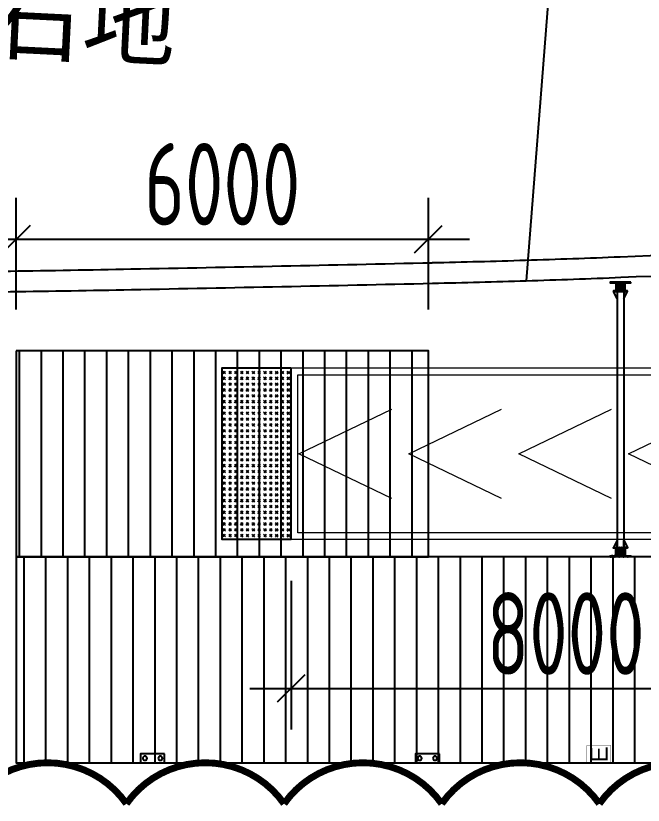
# Model space of a CAD drawing. Header units: millimetres. Extents: x 4 to 2106212, y -117026 to 198097.
# Drawn here: x 811512 to 820646, y 113504 to 125002 of the extents above; entities that cross this region are included whole.
import ezdxf
from ezdxf.enums import TextEntityAlignment as Align

# ---------------------------------------------------------------- set-up
doc = ezdxf.new("R2010")
doc.units = ezdxf.units.MM
doc.linetypes.add('CENTER', pattern=[0.6, 0.375, -0.075, 0.075, -0.075])
for name, color, linetype in [('5t系缆柱', 150, 'Continuous'), ('HR-pontoon', 161, 'Continuous'), ('水电箱', 40, 'Continuous'), ('浮桥', 13, 'Continuous'), ('粗实线', 7, 'Continuous')]:
    doc.layers.add(name, color=color, linetype=linetype)
doc.layers.add('dim', color=6, linetype='Continuous', lineweight=13)
doc.layers.add('抱桩器', color=1, linetype='Continuous', lineweight=18)
doc.styles.add('hztxt', font='ros1.shx', dxfattribs={"width": 0.8, "bigfont": 'hztxt.shx'})
doc.styles.get("Standard").update_dxf_attribs({"font": 'arial.ttf'})
doc.styles.add('宋体', font='')
doc.styles.get('宋体').set_extended_font_data('SimSun')
doc.linetypes.add('10422', pattern='A,2,[150,AAA.SHX,S=1,R=0,X=0,Y=1],2,[177,AAA.SHX,S=1,R=0,X=0,Y=0.8],1e-09', length=4)
doc.linetypes.add('444', pattern='A,4.5,[145,AAA.SHX,S=1,R=0,X=0,Y=1],4.5,-0.5,[146,AAA.SHX,S=1,R=0,X=0,Y=0],-0.5', length=10)
doc.dimstyles.new('DIM-400', dxfattribs={"dimscale": 400, "dimtxt": 3, "dimasz": 1, "dimexe": 1.5, "dimexo": 1.5, "dimgap": 0.5, "dimtad": 1, "dimdec": 0, "dimzin": 0, "dimdsep": 46, "dimtxsty": 'hztxt', "dimblk": 'OBLIQUE', "dimcen": 0, "dimdle": 1.5, "dimclrd": 9, "dimclre": 9, "dimclrt": 6, "dimadec": 0, "dimazin": 0, "dimtfac": 1, "dimtdec": 0, "dimtix": 1, "dimtofl": 0, "dimtmove": 2, "dimatfit": 0, "dimfxl": 5, "dimtolj": 1, "dimtzin": 0, "dimarcsym": 0})
pattern_1 = [(225, (43212.285, 45564.743), (4.49012806, -4.49012806), []), (225, (43207.795, 45564.743), (4.49012806, -4.49012806), [7.9375, -1.5875, 0, -1.5875])]
pattern_2 = [(225, (-344287.005, -129412.7357), (4.49012806, -4.49012806), []), (225, (-344291.495, -129412.7357), (4.49012806, -4.49012806), [7.9375, -1.5875, 0, -1.5875])]

# ---------------------------------------------------------------- blocks, each defined once
blk = doc.blocks.new('5t')
at = {"layer": '5t系缆柱', "color": 6}
blk.add_lwpolyline([(-200, 0), (200, 0), (200, -150), (-200, -150)], close=True, dxfattribs=at)
for centre in [(-128, -75), (128, -75)]:
    blk.add_circle(centre, 34.7, dxfattribs=at)
blk = doc.blocks.new('_Oblique')
at = {"color": 0, "linetype": 'ByBlock', "lineweight": -2}
blk.add_line((-0.5, -0.5), (0.5, 0.5), dxfattribs=at)
blk = doc.blocks.new('*D40')
at = {"color": 9, "lineweight": -2, "transparency": 16777216}
for p, q in [((753444, 113523), (753444, 110803)), ((823519, 113523), (823519, 110803)), ((824119, 111403), (752844, 111403))]:
    blk.add_line(p, q, dxfattribs=at)
at = {"layer": 'Defpoints', "color": 0, "transparency": 16777216}
for p in [(753444, 114123), (823519, 114123), (753444, 111403)]:
    blk.add_point(p, dxfattribs=at)
at = {"color": 9, "lineweight": -2, "transparency": 16777216, "xscale": 400, "yscale": 400, "zscale": 400, "rotation": 180}
blk.add_blockref('_Oblique', (753444, 111403), dxfattribs=at)
at = {"color": 9, "lineweight": -2, "transparency": 16777216, "xscale": 400, "yscale": 400, "zscale": 400}
blk.add_blockref('_Oblique', (823519, 111403), dxfattribs=at)
at = {"color": 6, "transparency": 16777216, "insert": (788482, 112203), "char_height": 1200, "attachment_point": 5, "style": 'hztxt'}
blk.add_mtext('\\A1;70075', dxfattribs=at)
blk = doc.blocks.new('*D41')
at = {"color": 9, "lineweight": -2, "transparency": 16777216}
for p, q in [((811519, 120723), (811519, 122349)), ((817519, 120723), (817519, 122349)), ((810919, 121749), (818119, 121749))]:
    blk.add_line(p, q, dxfattribs=at)
at = {"layer": 'Defpoints', "color": 0, "transparency": 16777216}
for p in [(817519, 121749), (811519, 120123), (817519, 120123)]:
    blk.add_point(p, dxfattribs=at)
at = {"color": 9, "lineweight": -2, "transparency": 16777216, "xscale": 400, "yscale": 400, "zscale": 400, "rotation": 180}
blk.add_blockref('_Oblique', (811519, 121749), dxfattribs=at)
at = {"color": 9, "lineweight": -2, "transparency": 16777216, "xscale": 400, "yscale": 400, "zscale": 400}
blk.add_blockref('_Oblique', (817519, 121749), dxfattribs=at)
at = {"color": 6, "transparency": 16777216, "insert": (814519, 122549), "char_height": 1200, "attachment_point": 5, "style": 'hztxt'}
blk.add_mtext('\\A1;6000', dxfattribs=at)
blk = doc.blocks.new('*D42')
at = {"color": 9, "lineweight": -2, "transparency": 16777216}
for p, q in [((815519, 116773), (815519, 114604)), ((823519, 116773), (823519, 114604)), ((814919, 115204), (824119, 115204))]:
    blk.add_line(p, q, dxfattribs=at)
at = {"layer": 'Defpoints', "color": 0, "transparency": 16777216}
for p in [(815519, 117373), (823519, 117373), (823519, 115204)]:
    blk.add_point(p, dxfattribs=at)
at = {"color": 9, "lineweight": -2, "transparency": 16777216, "xscale": 400, "yscale": 400, "zscale": 400, "rotation": 180}
blk.add_blockref('_Oblique', (815519, 115204), dxfattribs=at)
at = {"color": 9, "lineweight": -2, "transparency": 16777216, "xscale": 400, "yscale": 400, "zscale": 400}
blk.add_blockref('_Oblique', (823519, 115204), dxfattribs=at)
at = {"color": 6, "transparency": 16777216, "insert": (819519, 116004), "char_height": 1200, "attachment_point": 5, "style": 'hztxt'}
blk.add_mtext('\\A1;8000', dxfattribs=at)
blk = doc.blocks.new('*U15')
at = {"layer": '抱桩器', "color": 1}
blk.add_lwpolyline([(-675, 650), (675, 0), (-675, -650)], dxfattribs=at)
blk = doc.blocks.new('*U16')
at = {"color": 0, "linetype": 'ByBlock', "lineweight": -2, "transparency": 16777216}
for p in [(0, 0), (1600, 0), (3200, 0), (4800, 0), (6400, 0)]:
    blk.add_blockref('*U15', p, dxfattribs=at)
blk = doc.blocks.new('1.5x12m')
h = blk.add_hatch()
h.set_pattern_fill('GOST_GLASS', color=1, scale=10, angle=90)
h.set_pattern_definition([(135, (6000, 500), (5e-15, 84.852814), [50, -70]), (135, (6000, 521.213), (5e-15, 84.852814), [20, -100]), (135, (5978.787, 500), (5e-15, 84.852814), [20, -100])])
h.paths.add_polyline_path([(305060, 77113), (305060, 79613), (304060, 79613), (304060, 77113)])
h = blk.add_hatch()
h.set_pattern_fill('GOST_GLASS', color=1, scale=10, angle=90)
h.set_pattern_definition([(135, (1999.7, 500), (5e-15, 84.852814), [50, -70]), (135, (1999.7, 521.213), (5e-15, 84.852814), [20, -100]), (135, (1978.487, 500), (5e-15, 84.852814), [20, -100])])
h.paths.add_polyline_path([(313060, 77113), (313060, 79613), (313560, 79613), (313560, 77113)])
at = {"color": 1}
for points in [[(305060, 77113), (305060, 79613), (304060, 79613), (304060, 77113)], [(313060, 77113), (313060, 79613), (313560, 79613), (313560, 77113)]]:
    blk.add_lwpolyline(points, close=True, dxfattribs=at)
at = {"layer": '抱桩器', "color": 1}
for points in [[(313060, 79613), (305060, 79613), (305060, 77113), (313060, 77113)], [(312960, 79513), (305160, 79513), (305160, 77213), (312960, 77213)]]:
    blk.add_lwpolyline(points, close=True, dxfattribs=at)
at = {"extrusion": (0, 0, -1), "zscale": -1}
blk.add_blockref('*U16', (-312251, 78363), dxfattribs=at)
blk = doc.blocks.new('*U1997')
h = blk.add_hatch()
h.set_pattern_fill('ANSI35', color=4, angle=180)
h.set_pattern_definition(pattern_1)
h.paths.add_polyline_path([(24, -89), (36, -89), (36, -67), (24, -67)])
h.paths.add_polyline_path([(24, -31), (36, -31), (36, 11), (24, 11)])
h.paths.add_polyline_path([(-100, 11), (100, 11), (100, 21), (-100, 21)])
h.paths.add_polyline_path([(-36, -31), (-24, -31), (-24, 11), (-36, 11)])
h.paths.add_polyline_path([(-36, -89), (-24, -89), (-24, -67), (-36, -67)])
h = blk.add_hatch()
h.set_pattern_fill('ANSI35', color=4, angle=180)
h.set_pattern_definition(pattern_2)
h.paths.add_polyline_path([(-129, -116), (-150, -116), (-150, -104), (-129, -104)])
h.paths.add_polyline_path([(111, -116), (-111, -116), (-111, -104), (111, -104)])
h.paths.add_polyline_path([(150, -116), (129, -116), (129, -104), (150, -104)])
h.paths.add_polyline_path([(66, -104), (54, -104), (54, -67), (66, -67)])
h.paths.add_polyline_path([(66, -31), (54, -31), (54, -4), (66, -4)])
h.paths.add_polyline_path([(6, -31), (-6, -31), (-6, -4), (6, -4)])
h.paths.add_polyline_path([(6, -104), (-6, -104), (-6, -67), (6, -67)])
h.paths.add_polyline_path([(-54, -104), (-66, -104), (-66, -67), (-54, -67)])
h.paths.add_polyline_path([(-54, -31), (-66, -31), (-66, -4), (-54, -4)])
at = {"color": 4}
for points in [[(100, 11), (-100, 11), (-100, 21), (100, 21), (100, 11)], [(-36, -89), (-36, 11), (-24, 11), (-24, -89), (-36, -89)], [(24, -89), (24, 11), (36, 11), (36, -89), (24, -89)], [(150, -116), (-150, -116), (-150, -104), (150, -104), (150, -116)], [(-66, -104), (-66, -4), (-54, -4), (-54, -104), (-66, -104)], [(-6, -104), (-6, -4), (6, -4), (6, -104), (-6, -104)], [(54, -104), (54, -4), (66, -4), (66, -104), (54, -104)]]:
    blk.add_lwpolyline(points, dxfattribs=at)
at = {"layer": 'Defpoints', "color": 4}
for points in [[(-100, 21), (-50, 21), (-50, 121), (-100, 21)], [(100, 21), (50, 21), (50, 121), (100, 21)]]:
    blk.add_lwpolyline(points, dxfattribs=at)
at = {"layer": 'Defpoints', "color": 4, "linetype": 'CENTER', "ltscale": 2}
for points in [[(-129, -116), (-111, -116), (-111, -104), (-129, -104)], [(-66, -31), (-54, -31), (-54, -67), (-66, -67)], [(-36, -31), (-24, -31), (-24, -67), (-36, -67)], [(-6, -31), (6, -31), (6, -67), (-6, -67)], [(24, -31), (36, -31), (36, -67), (24, -67)], [(54, -31), (66, -31), (66, -67), (54, -67)], [(129, -116), (111, -116), (111, -104), (129, -104)]]:
    blk.add_lwpolyline(points, close=True, dxfattribs=at)
for points in [[(-120, -99), (-120, -111), (-120, -121)], [(-66, -49), (66, -49)], [(-66, -49), (66, -49)], [(120, -99), (120, -111), (120, -121)]]:
    blk.add_lwpolyline(points, dxfattribs=at)
blk = doc.blocks.new('*U2004')
at = {"layer": '粗实线', "color": 0, "linetype": 'ByBlock', "lineweight": -2, "transparency": 16777216}
blk.add_blockref('*U1997', (0, 0), dxfattribs=at)
blk = doc.blocks.new('*U2005')
h = blk.add_hatch()
h.set_pattern_fill('ANSI35', color=4, angle=180)
h.set_pattern_definition(pattern_1)
h.paths.add_polyline_path([(24, -89), (36, -89), (36, -67), (24, -67)])
h.paths.add_polyline_path([(24, -31), (36, -31), (36, 11), (24, 11)])
h.paths.add_polyline_path([(-100, 11), (100, 11), (100, 21), (-100, 21)])
h.paths.add_polyline_path([(-36, -31), (-24, -31), (-24, 11), (-36, 11)])
h.paths.add_polyline_path([(-36, -89), (-24, -89), (-24, -67), (-36, -67)])
h = blk.add_hatch()
h.set_pattern_fill('ANSI35', color=4, angle=180)
h.set_pattern_definition(pattern_2)
h.paths.add_polyline_path([(-129, -116), (-150, -116), (-150, -104), (-129, -104)])
h.paths.add_polyline_path([(111, -116), (-111, -116), (-111, -104), (111, -104)])
h.paths.add_polyline_path([(150, -116), (129, -116), (129, -104), (150, -104)])
h.paths.add_polyline_path([(66, -104), (54, -104), (54, -67), (66, -67)])
h.paths.add_polyline_path([(66, -31), (54, -31), (54, -4), (66, -4)])
h.paths.add_polyline_path([(6, -31), (-6, -31), (-6, -4), (6, -4)])
h.paths.add_polyline_path([(6, -104), (-6, -104), (-6, -67), (6, -67)])
h.paths.add_polyline_path([(-54, -104), (-66, -104), (-66, -67), (-54, -67)])
h.paths.add_polyline_path([(-54, -31), (-66, -31), (-66, -4), (-54, -4)])
at = {"color": 4}
for points in [[(100, 11), (-100, 11), (-100, 21), (100, 21), (100, 11)], [(-36, -89), (-36, 11), (-24, 11), (-24, -89), (-36, -89)], [(24, -89), (24, 11), (36, 11), (36, -89), (24, -89)], [(150, -116), (-150, -116), (-150, -104), (150, -104), (150, -116)], [(-66, -104), (-66, -4), (-54, -4), (-54, -104), (-66, -104)], [(-6, -104), (-6, -4), (6, -4), (6, -104), (-6, -104)], [(54, -104), (54, -4), (66, -4), (66, -104), (54, -104)]]:
    blk.add_lwpolyline(points, dxfattribs=at)
at = {"layer": 'Defpoints', "color": 4}
for points in [[(-100, 21), (-50, 21), (-50, 121), (-100, 21)], [(100, 21), (50, 21), (50, 121), (100, 21)]]:
    blk.add_lwpolyline(points, dxfattribs=at)
at = {"layer": 'Defpoints', "color": 4, "linetype": 'CENTER', "ltscale": 2}
for points in [[(-129, -116), (-111, -116), (-111, -104), (-129, -104)], [(-66, -31), (-54, -31), (-54, -67), (-66, -67)], [(-36, -31), (-24, -31), (-24, -67), (-36, -67)], [(-6, -31), (6, -31), (6, -67), (-6, -67)], [(24, -31), (36, -31), (36, -67), (24, -67)], [(54, -31), (66, -31), (66, -67), (54, -67)], [(129, -116), (111, -116), (111, -104), (129, -104)]]:
    blk.add_lwpolyline(points, close=True, dxfattribs=at)
for points in [[(-120, -99), (-120, -111), (-120, -121)], [(-66, -49), (66, -49)], [(-66, -49), (66, -49)], [(120, -99), (120, -111), (120, -121)]]:
    blk.add_lwpolyline(points, dxfattribs=at)
blk = doc.blocks.new('*U1996')
at = {"layer": '粗实线', "color": 0, "linetype": 'ByBlock', "lineweight": -2, "transparency": 16777216}
blk.add_blockref('*U2005', (0, 0), dxfattribs=at)
blk = doc.blocks.new('*U1971')
at = {"layer": '粗实线', "color": 4}
for points in [[(-50, 1863), (-50, -1863)], [(50, 1863), (50, -1863)]]:
    blk.add_lwpolyline(points, dxfattribs=at)
at = {"layer": '粗实线', "color": 4, "xscale": -1, "rotation": 179.9999997006857}
blk.add_blockref('*U1996', (0, 1884), dxfattribs=at)
at = {"layer": '粗实线', "color": 4, "rotation": 359.9999997006856}
blk.add_blockref('*U2004', (0, -1884), dxfattribs=at)
blk = doc.blocks.new('*U1972')
at = {"color": 0, "linetype": 'ByBlock', "lineweight": -2, "transparency": 16777216}
blk.add_blockref('*U1971', (0, 0), dxfattribs=at)
blk = doc.blocks.new('jytkjyk')
at = {"layer": '粗实线', "color": 252}
blk.add_line((520395, 136674, 13497), (519938, 130825, 13497), dxfattribs=at)
at = {"layer": '粗实线', "color": 252, "linetype": '444'}
for centre, radius, start, end in [((374450, 3658298), 3530179, 272.3842, 272.497756), ((483543, 1700180), 1569483, 271.1187, 271.278791), ((515194, 282309), 151258, 271.27879, 271.79402), ((515741, 264842), 133783, 271.79402, 272.3842), ((506257, 536984), 406065, 270.62317, 271.1187)]:
    blk.add_arc(centre, radius, start, end, dxfattribs=at)
at = {"layer": '粗实线', "color": 252, "linetype": '10422'}
for centre, radius, start, end in [((374450, 3658298), 3530479, 272.3842, 272.499215), ((515741, 264842), 134083, 271.79402, 272.3842), ((483543, 1700180), 1569783, 271.1187, 271.278791), ((515194, 282309), 151558, 271.27879, 271.79402), ((506257, 536984), 406365, 270.62317, 271.1187)]:
    blk.add_arc(centre, radius, start, end, dxfattribs=at)
blk.add_blockref('*U1972', (521312, 128805))
at = {"layer": '粗实线', "color": 252, "linetype": 'Continuous', "style": '宋体'}
blk.add_text('石地', height=1000, rotation=357.1643, dxfattribs=at).set_placement((513481, 134627, 100000), align=Align.MIDDLE)
blk = doc.blocks.new('*D1315')
at = {"color": 9, "lineweight": -2, "transparency": 16777216}
for p, q in [((809867, 120723), (809867, 116523)), ((810919, 120123), (809267, 120123)), ((810919, 117123), (809267, 117123))]:
    blk.add_line(p, q, dxfattribs=at)
at = {"layer": 'Defpoints', "color": 0, "transparency": 16777216}
for p in [(811519, 120123), (809867, 117123), (811519, 117123)]:
    blk.add_point(p, dxfattribs=at)
at = {"color": 9, "lineweight": -2, "transparency": 16777216, "xscale": 400, "yscale": 400, "zscale": 400}
for p, rotation in [((809867, 120123), 90), ((809867, 117123), 270)]:
    blk.add_blockref('_Oblique', p, dxfattribs=dict(at, rotation=rotation))
at = {"color": 6, "transparency": 16777216, "insert": (809067, 118623), "char_height": 1200, "attachment_point": 5, "rotation": 90, "style": 'hztxt'}
blk.add_mtext('\\A1;3000', dxfattribs=at)
blk = doc.blocks.new('水电箱A')
at = {"layer": '水电箱', "color": 2, "const_width": 3}
blk.add_lwpolyline([(-30, 210), (270, 210), (270, -210), (-30, -210)], close=True, dxfattribs=at)
at = {"layer": '水电箱', "color": 2}
blk.add_text('E', height=300, dxfattribs=at).set_placement((-24, -153))

msp = doc.modelspace()

# ---------------------------------------------------------------- hatches: boundary and pattern name
at = {"layer": '浮桥'}
h = msp.add_hatch(dxfattribs=at)
h.set_pattern_fill('ANSI31', color=8, scale=100, angle=44.99999998)
h.set_pattern_definition([(90, (2591471.53, -3452981.1), (-317.5, 1e-07), [])])
h.paths.add_polyline_path([(811519.0599, 120122.5639), (811519.0599, 117122.5639), (817519.0599, 117122.5639), (817519.0599, 120122.5639)])
h = msp.add_hatch(dxfattribs=at)
h.set_pattern_fill('ANSI31', color=8, scale=100, angle=224.99999968)
h.set_pattern_definition([(270, (-998433.4, 3901726.25), (317.5, -2e-06), [])])
h.paths.add_polyline_path([(811519.0599, 117122.5639), (811519.0599, 114122.5639), (823519.0599, 114122.5638), (823519.0599, 117122.5638)])

# ---------------------------------------------------------------- linework, layer by layer
at = {"layer": 'dim', "color": 1, "const_width": 100, "elevation": 14000}
msp.add_lwpolyline([(831909.8967, 111656.5838, 0.52056705), (831482.9677, 113524.6516, 0.52056705), (829187.971, 113524.6516, 0.52056705), (826892.9742, 113524.6516, 0.52056705), (824597.9774, 113524.6516, 0.52056705), (822302.9807, 113524.6516, 0.52056705), (820007.9839, 113524.6516, 0.52056705), (817712.9871, 113524.6516, 0.52056705), (815417.9904, 113524.6516, 0.52056705), (813122.9936, 113524.6516, 0.52056705), (810827.9968, 113524.6516, 0.52056705)], format="xyb", dxfattribs=at)
at = {"layer": 'HR-pontoon'}
for points in [[(811519.0599, 120122.5639), (811519.0599, 117122.5639), (817519.0599, 117122.5639), (817519.0599, 120122.5639)], [(811519.0599, 117122.5639), (811519.0599, 114122.5639), (823519.0599, 114122.5638), (823519.0599, 117122.5638)]]:
    msp.add_lwpolyline(points, close=True, dxfattribs=at)

# ---------------------------------------------------------------- block references
msp.add_blockref('jytkjyk', (299003.6001, -9682.4465))
at = {"xscale": -1, "rotation": 180}
msp.add_blockref('1.5x12m', (510458.7943, 196985.4943), dxfattribs=at)
at = {"layer": '5t系缆柱', "xscale": -0.874800000000001, "yscale": 0.8748000000000011, "zscale": 0.8748000000000004, "rotation": 359.9999997006857}
for p in [(813504.0599, 114253.7834), (817504.0599, 114253.7834)]:
    msp.add_blockref('5t', p, dxfattribs=at)
at = {"layer": '水电箱', "xscale": 0.8322380112224056, "yscale": 0.8322380112224056, "zscale": 0.8322380112224056, "rotation": 89.99999970068552}
msp.add_blockref('水电箱A', (820000.862, 114147.5311), dxfattribs=at)

# ---------------------------------------------------------------- dimensions: what is measured, and where the dimension line sits
for base, p1, p2, picture, middle in [((817519.0599, 121748.6619), (811519.0599, 120122.5639), (817519.0599, 120122.5639), '*D41', (814519.0599, 122548.6619)), ((823519.0922, 115203.9571), (815519.0599, 117372.589), (823519.0922, 117372.589), '*D42', (819519.076, 116003.9571)), ((753444.0602, 111403.4562), (823519.0591, 114122.5642), (753444.0602, 114122.5642), '*D40', (788481.5597, 112203.4562))]:
    dim = msp.add_linear_dim(base=base, p1=p1, p2=p2, dimstyle='DIM-400')
    dim.commit()
    dim.dimension.update_dxf_attribs({"geometry": picture, "text_midpoint": middle})
dim = msp.add_linear_dim(base=(809866.6983, 117122.5639), p1=(811519.0599, 120122.5639), p2=(811519.0599, 117122.5639), angle=90, dimstyle='DIM-400')
dim.commit()
dim.dimension.update_dxf_attribs({"geometry": '*D1315', "text_midpoint": (809066.6983, 118622.5639)})

doc.saveas('drawing.dxf')
